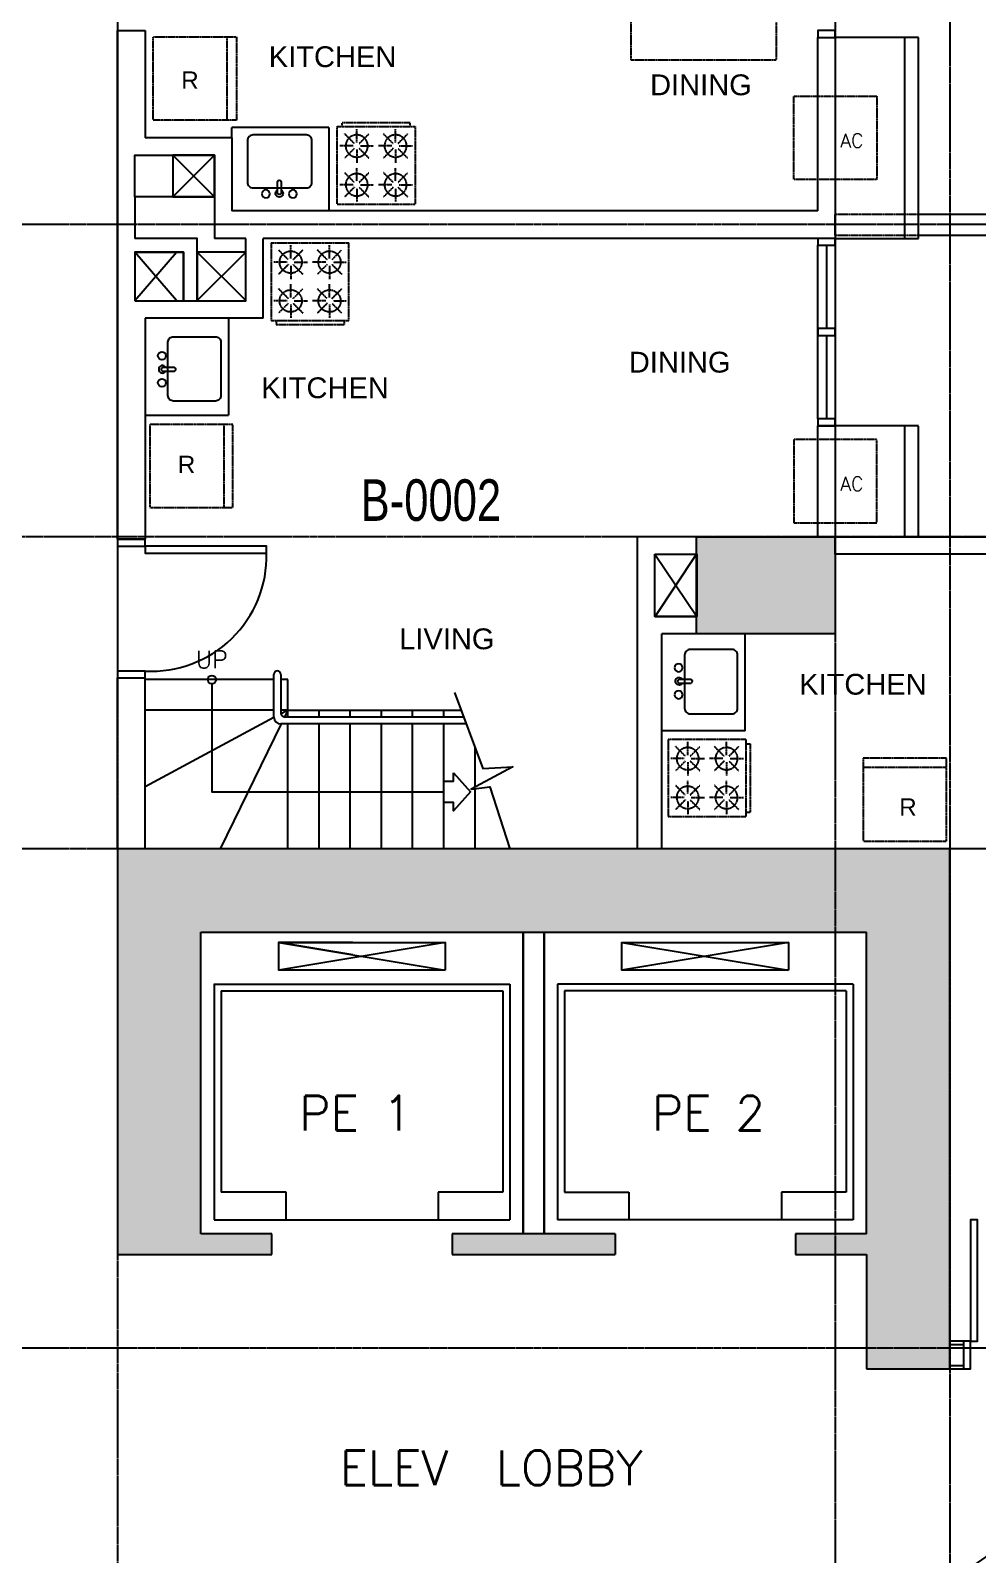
# Model space of a CAD drawing. Header units: inches. Extents: x -189245 to 740841, y -215444 to 469401.
# Drawn here: x -152777 to -145950, y -115892 to -104905 of the extents above; entities that cross this region are included whole.
import ezdxf
from ezdxf.enums import TextEntityAlignment as Align

# ---------------------------------------------------------------- set-up
doc = ezdxf.new("R2010")
doc.units = ezdxf.units.IN
doc.header["$LTSCALE"] = 10
doc.header["$MEASUREMENT"] = 0
for name, pattern in [('GRID NORMAL$0$GRID BASEMENT$0$GRID GROUND$0$GRID$0$$0$PHANTOM', [2.5, 1.25, -0.25, 0.25, -0.25, 0.25, -0.25]), ('HIDDEN', [0.375, 0.25, -0.125]), ('HIDDEN2', [0.1875, 0.125, -0.0625])]:
    doc.linetypes.add(name, pattern=pattern)
for name, color, linetype in [('2', 2, 'Continuous'), ('A-CMU WALL', 4, 'Continuous'), ('A-DOOR', 1, 'Continuous'), ('A-EQUIPMENT', 2, 'Continuous'), ('A-EQUIPTMENT', 1, 'Continuous'), ('A-FIXTURE', 2, 'Continuous'), ('A-GRID', 8, 'Continuous'), ('A-HATCH COLUMN', 252, 'Continuous'), ('A-RAILING', 2, 'Continuous'), ('A-SHEARWALL', 6, 'Continuous'), ('A-STAIR', 1, 'Continuous'), ('A-TEXT', 3, 'Continuous'), ('A-UNIT NUMBER', 2, 'Continuous'), ('A-WINDOW', 2, 'Continuous'), ('COLUMN', 6, 'Continuous'), ('HATCH TSG', 9, 'Continuous'), ('TEXT', 3, 'Continuous'), ('TSG- OPENNING', 1, 'Continuous'), ('TSG- plaster', 4, 'Continuous'), ('TSG- PRE CAST', 4, 'Continuous'), ('TSG-DIM_WINDWS', 1, 'Continuous')]:
    doc.layers.add(name, color=color, linetype=linetype)
doc.styles.add('ARIAL', font='ARIAL.TTF', dxfattribs={"width": 0.75})
doc.styles.add('PRSP_Simplex', font='simplex.shx')

# ---------------------------------------------------------------- blocks, each defined once
blk = doc.blocks.new('telephone door')
at = {"layer": 'A-DOOR', "color": 2}
for p, q in [((50, -15), (0, -15)), ((50, -15), (0, -15)), ((50, -165), (50, -15)), ((50, -165), (50, -15)), ((1425, -15), (1475, -15)), ((1425, -165), (1425, -15)), ((1425, -15), (1475, -15)), ((1475, -15), (1475, -165)), ((0, -165), (50, -165)), ((0, -165), (50, -165)), ((1475, -165), (1425, -165)), ((1475, -165), (1425, -165))]:
    blk.add_line(p, q, dxfattribs=at)
at = {"layer": 'A-DOOR'}
for p, q in [((1425, -165), (1425, -15)), ((1475, -15), (1475, -165))]:
    blk.add_line(p, q, dxfattribs=at)
at = {"layer": 'A-DOOR', "color": 2}
for points in [[(615, 377), (643, 336), (79, -56), (50, -15)], [(860, 377), (832, 336), (1396, -56), (1425, -15)]]:
    blk.add_lwpolyline(points, close=True, dxfattribs=at)
at = {"layer": 'A-DOOR'}
for centre, start, end in [((50, -15), 0, 34.8007), ((1425, -15), 145.1993, 180)]:
    blk.add_arc(centre, 688, start, end, dxfattribs=at)
blk = doc.blocks.new('A$C1A022A18')
at = {"layer": 'A-HATCH COLUMN'}
for color, points in [(254, [(-1113, -2775), (-1113, -2925), (-600, -2925), (-600, -3750), (0, -3750), (0, 0), (-6000, 0), (-6000, -2925), (-4888, -2925), (-4888, -2775), (-5400, -2775), (-5400, -600), (-600, -600), (-600, -2775)]), (256, [(-2413, -2925), (-2413, -2775), (-3587, -2775), (-3587, -2925)]), (254, [(-2413, -2925), (-2413, -2775), (-3587, -2775), (-3587, -2925)]), (254, [(-1113, -6075), (-1113, -6225), (-600, -6225), (-600, -8400), (-5400, -8400), (-5400, -6225), (-4888, -6225), (-4888, -6075), (-6000, -6075), (-6000, -9000), (0, -9000), (0, -5250), (-600, -5250), (-600, -6075)]), (256, [(-3587, -6075), (-3587, -6225), (-2413, -6225), (-2413, -6075)]), (254, [(-3587, -6075), (-3587, -6225), (-2413, -6225), (-2413, -6075)])]:
    blk.add_hatch(color=color, dxfattribs=at).paths.add_polyline_path(points)
at = {"color": 8}
for p, q in [((-4837, -674), (-4303, -763)), ((-4837, -674), (-4303, -763)), ((-3637, -675), (-4837, -875)), ((-4837, -675), (-3637, -875)), ((-1163, -675), (-2363, -875)), ((-2363, -675), (-1163, -875)), ((-4303, -785), (-4837, -874)), ((-4303, -785), (-4837, -874)), ((-4303, -8213), (-4837, -8124)), ((-4303, -8213), (-4837, -8124)), ((-3637, -8325), (-4837, -8125)), ((-4837, -8325), (-3637, -8125)), ((-1163, -8325), (-2363, -8125)), ((-2363, -8325), (-1163, -8125)), ((-4837, -8324), (-4303, -8235)), ((-4837, -8324), (-4303, -8235))]:
    blk.add_line(p, q, dxfattribs=at)
for p, q in [((-5303, -974), (-5303, -2674)), ((-5253, -1024), (-5253, -2474)), ((-5253, -2474), (-4787, -2474)), ((-4787, -2474), (-4787, -2674)), ((-5303, -8026), (-5303, -6326)), ((-4787, -6526), (-4787, -6326)), ((-5253, -7976), (-5253, -6526)), ((-5253, -6526), (-4787, -6526))]:
    blk.add_line(p, q)
at = {"color": 1}
for p, q in [((-5303, -974), (-5303, -2674)), ((-5303, -975), (-3172, -975)), ((-5303, -975), (-5303, -2675)), ((-3172, -975), (-3172, -2675)), ((-2828, -975), (-2828, -2675)), ((-697, -975), (-2828, -975)), ((-697, -975), (-697, -2675)), ((-5253, -1024), (-5253, -2474)), ((-5253, -1025), (-3222, -1025)), ((-5253, -1025), (-5253, -2475)), ((-3222, -1025), (-3222, -2475)), ((-2778, -1025), (-2778, -2475)), ((-747, -1025), (-2778, -1025)), ((-747, -1025), (-747, -2475)), ((-5253, -2474), (-4787, -2474)), ((-4787, -2474), (-4787, -2674)), ((-4787, -2475), (-4787, -2675)), ((-3222, -2475), (-3687, -2475)), ((-3687, -2475), (-3687, -2675)), ((-2778, -2475), (-2313, -2475)), ((-2313, -2475), (-2313, -2675)), ((-747, -2475), (-1213, -2475)), ((-1213, -2475), (-1213, -2675)), ((-5303, -2675), (-3172, -2675)), ((-697, -2675), (-2828, -2675)), ((-5303, -6325), (-3172, -6325)), ((-5303, -8025), (-5303, -6325)), ((-5303, -8026), (-5303, -6326)), ((-4787, -6525), (-4787, -6325)), ((-4787, -6526), (-4787, -6326)), ((-3687, -6525), (-3687, -6325)), ((-3172, -8025), (-3172, -6325)), ((-697, -6325), (-2828, -6325)), ((-2828, -8025), (-2828, -6325)), ((-2313, -6525), (-2313, -6325)), ((-1213, -6525), (-1213, -6325)), ((-697, -8025), (-697, -6325)), ((-5253, -7975), (-5253, -6525)), ((-5253, -7976), (-5253, -6526)), ((-5253, -6526), (-4787, -6526)), ((-3222, -6525), (-3687, -6525)), ((-3222, -7975), (-3222, -6525)), ((-2778, -7975), (-2778, -6525)), ((-2778, -6525), (-2313, -6525)), ((-747, -6525), (-1213, -6525)), ((-747, -7975), (-747, -6525)), ((-5253, -7975), (-3222, -7975)), ((-2778, -7975), (-747, -7975)), ((-5303, -8025), (-3172, -8025)), ((-2828, -8025), (-697, -8025))]:
    blk.add_line(p, q, dxfattribs=at)
at = {"color": 8}
for points in [[(-4303, -874), (-4837, -874), (-4837, -674), (-4303, -674)], [(-4303, -874), (-4837, -874), (-4837, -674), (-4303, -674)], [(-4303, -8124), (-4837, -8124), (-4837, -8324), (-4303, -8324)], [(-4303, -8124), (-4837, -8124), (-4837, -8324), (-4303, -8324)]]:
    blk.add_lwpolyline(points, dxfattribs=at)
for points in [[(-3637, -875), (-4837, -875), (-4837, -675), (-3637, -675)], [(-1163, -875), (-2363, -875), (-2363, -675), (-1163, -675)], [(-3637, -8125), (-4837, -8125), (-4837, -8325), (-3637, -8325)], [(-1163, -8125), (-2363, -8125), (-2363, -8325), (-1163, -8325)]]:
    blk.add_lwpolyline(points, close=True, dxfattribs=at)
at = {"layer": 'A-SHEARWALL', "color": 4}
for p, q in [((0, 0), (-6000, 0)), ((-6000, 0), (-6000, -2925)), ((0, -3750), (0, 0)), ((-5400, -2775), (-5400, -600)), ((-5400, -600), (-600, -600)), ((-600, -2775), (-600, -600)), ((-4888, -2775), (-5400, -2775)), ((-4888, -2925), (-4888, -2775)), ((-3051, -2775), (-3587, -2775)), ((-2413, -2775), (-3051, -2775)), ((-600, -2775), (-1113, -2775)), ((-6000, -2925), (-4888, -2925)), ((-3587, -2925), (-2413, -2925)), ((-1113, -2925), (-600, -2925)), ((-600, -2925), (-600, -3750)), ((-600, -3750), (0, -3750)), ((-600, -6075), (-600, -5250)), ((-600, -5250), (0, -5250)), ((0, -5250), (0, -9000)), ((-6000, -6075), (-4888, -6075)), ((-6000, -9000), (-6000, -6075)), ((-4888, -6075), (-4888, -6225)), ((-3587, -6075), (-2413, -6075)), ((-3587, -6075), (-2413, -6075)), ((-1113, -6075), (-600, -6075)), ((-4888, -6225), (-5400, -6225)), ((-5400, -6225), (-5400, -8400)), ((-2413, -6225), (-3587, -6225)), ((-2413, -6225), (-3587, -6225)), ((-600, -6225), (-1113, -6225)), ((-600, -8400), (-600, -6225)), ((-5400, -8400), (-600, -8400)), ((0, -9000), (-6000, -9000))]:
    blk.add_line(p, q, dxfattribs=at)
at = {"layer": 'A-SHEARWALL', "color": 2}
for p, q in [((-3075, -600), (-3075, -2775)), ((-3075, -600), (-3075, -2775)), ((-3075, -2775), (-3075, -600)), ((-2925, -600), (-2925, -2775)), ((-2925, -600), (-2925, -2775)), ((-2925, -2775), (-2925, -600)), ((-3075, -8400), (-3075, -6225)), ((-3075, -8400), (-3075, -6225)), ((-2925, -8400), (-2925, -6225)), ((-2925, -8400), (-2925, -6225))]:
    blk.add_line(p, q, dxfattribs=at)
at = {"layer": 'A-SHEARWALL'}
for p, q in [((-3051, -2775), (-3587, -2775)), ((-2413, -2775), (-2925, -2775))]:
    blk.add_line(p, q, dxfattribs=at)
at = {"layer": 'A-SHEARWALL', "color": 4}
for points in [[(-3587, -2775), (-3587, -2925)], [(-2413, -2775), (-2413, -2925)], [(-1113, -2775), (-1113, -2925)], [(-4888, -6075), (-4888, -6225)], [(-3587, -6075), (-3587, -6225)], [(-2413, -6075), (-2413, -6225)], [(-1113, -6075), (-1113, -6225)]]:
    blk.add_lwpolyline(points, dxfattribs=at)
at = {"layer": 'A-SHEARWALL'}
for points in [[(-2413, -2775), (-2413, -2925)], [(-2413, -2775), (-2413, -2925)], [(-1113, -2775), (-1113, -2925)]]:
    blk.add_lwpolyline(points, dxfattribs=at)
at = {"layer": 'A-TEXT', "linetype": 'Continuous', "style": 'PRSP_Simplex'}
for s, p in [('PE 1', (-4282, -1905)), ('PE 2', (-1739, -1905)), ('PE 3', (-4272, -7240)), ('PE 4', (-1729, -7240))]:
    blk.add_text(s, height=250, dxfattribs=at).set_placement(p, align=Align.MIDDLE)
blk = doc.blocks.new('SINK3')
at = {"layer": 'A-FIXTURE', "color": 2, "linetype": 'Continuous'}
for p, q in [((421, 17), (335, 17)), ((421, -12), (335, -12))]:
    blk.add_line(p, q, dxfattribs=at)
blk.add_lwpolyline([(40, 232), (342, 232, -0.414214), (382, 192), (382, -192, -0.414214), (342, -232), (40, -232, -0.414214), (0, -192), (0, 192, -0.414214)], format="xyb", close=True, dxfattribs=at)
at = {"layer": 'A-FIXTURE', "color": 2, "linetype": 'ByBlock'}
for centre in [(425, 100), (425, -95)]:
    blk.add_circle(centre, 28.8, dxfattribs=at)
at = {"layer": 'A-FIXTURE', "color": 2, "linetype": 'Continuous'}
for centre, radius, start, end in [((342, 3), 15.7, 115.7914, 244.2086), ((421, 3), 27.3, 211.2757, 148.7243), ((414, 3), 15.7, 295.7914, 64.2086)]:
    blk.add_arc(centre, radius, start, end, dxfattribs=at)
blk = doc.blocks.new('REF')
at = {"color": 1, "linetype": 'HIDDEN2'}
blk.add_line((-300, 535), (300, 535), dxfattribs=at)
blk.add_lwpolyline([(-300, 0), (300, 0), (300, 600), (-300, 600)], close=True, dxfattribs=at)
blk = doc.blocks.new('RANGE2')
at = {"layer": 'A-FIXTURE', "color": 1, "linetype": 'HIDDEN2'}
for p, q in [((-280, 0), (280, 0)), ((-280, 0), (-280, -560)), ((280, -560), (280, 0)), ((-158, -122), (-227, -53)), ((-140, -114), (-140, -18)), ((-122, -122), (-53, -53)), ((122, -122), (53, -53)), ((140, -114), (140, -18)), ((158, -122), (227, -53)), ((-166, -140), (-262, -140)), ((-158, -158), (-227, -227)), ((-140, -166), (-140, -262)), ((-122, -158), (-53, -227)), ((-114, -140), (-18, -140)), ((114, -140), (18, -140)), ((122, -158), (53, -227)), ((140, -166), (140, -262)), ((158, -158), (227, -227)), ((166, -140), (262, -140)), ((-140, -394), (-140, -298)), ((140, -394), (140, -298)), ((-166, -420), (-262, -420)), ((-158, -402), (-227, -333)), ((-158, -438), (-227, -507)), ((-122, -402), (-53, -333)), ((-122, -438), (-53, -507)), ((-114, -420), (-18, -420)), ((114, -420), (18, -420)), ((122, -402), (53, -333)), ((122, -438), (53, -507)), ((158, -402), (227, -333)), ((158, -438), (227, -507)), ((166, -420), (262, -420)), ((-140, -446), (-140, -542)), ((140, -446), (140, -542)), ((-280, -560), (280, -560)), ((-246, -560), (-246, -590)), ((-246, -590), (246, -590)), ((246, -560), (246, -590))]:
    blk.add_line(p, q, dxfattribs=at)
for centre in [(-140, -140), (140, -140), (-140, -420), (140, -420)]:
    blk.add_circle(centre, 80, dxfattribs=at)
blk = doc.blocks.new('A$C2BCE2093')
at = {"layer": 'TSG- OPENNING', "linetype": 'HIDDEN2'}
for points in [[(1000, 100), (1475, 100), (1475, 2809), (425, 2809), (425, 350), (1000, 350), (1000, 100)], [(1000, -100), (1475, -100), (1475, -2809), (425, -2809), (425, -350), (1000, -350), (1000, -100)]]:
    blk.add_lwpolyline(points, dxfattribs=at)

msp = doc.modelspace()

# ---------------------------------------------------------------- hatches: boundary and pattern name
at = {"layer": 'HATCH TSG'}
h = msp.add_hatch(color=254, dxfattribs=at)
h.paths.add_polyline_path([(-158824.71608, -94554.32588), (-158824.71608, -93854.32588), (-157824.71608, -93854.32588), (-157824.71608, -94554.32588)])
h.paths.add_polyline_path([(-158824.71608, -98654.32588), (-158824.71608, -97954.32588), (-157824.71608, -97954.32588), (-157824.71608, -98654.32588)])
h.paths.add_polyline_path([(-158824.71608, -106654.32588), (-158824.71608, -105954.32588), (-157724.71608, -105954.32588), (-157724.71608, -106654.32588)])
h.paths.add_polyline_path([(-152149.71608, -102704.32588), (-152149.71608, -101904.32588), (-150949.71608, -101904.32588), (-150949.71608, -102704.32588)])
h.paths.add_polyline_path([(-147974.76923, -102654.32588), (-147974.76923, -101954.32588), (-146974.76923, -101954.32588), (-146974.76923, -102654.32588)])
h.paths.add_polyline_path([(-140399.71608, -109654.32588), (-139699.71608, -109654.32588), (-139699.71608, -108554.32588), (-140399.71608, -108554.32588)])
h.paths.add_polyline_path([(-125399.71608, -117254.32588), (-124699.71608, -117254.32588), (-124699.71608, -116054.32588), (-125399.71608, -116054.32588)])
h.paths.add_polyline_path([(-131399.71608, -117254.32588), (-130699.71608, -117254.32588), (-130699.71608, -116054.32588), (-131399.71608, -116054.32588)])
h.paths.add_polyline_path([(-137399.71608, -117254.32588), (-136699.71608, -117254.32588), (-136699.71608, -116054.32588), (-137399.71608, -116054.32588)])
h.paths.add_polyline_path([(-143398.12939, -117054.32588), (-142698.12939, -117054.32588), (-142698.12939, -116054.32588), (-143398.12939, -116054.32588)])
h.paths.add_polyline_path([(-143398.12939, -120954.32588), (-142698.12939, -120954.32588), (-142698.12939, -122054.32588), (-143398.12939, -122054.32588)])
h.paths.add_polyline_path([(-137399.71608, -120954.32588), (-136699.71608, -120954.32588), (-136699.71608, -122054.32588), (-137399.71608, -122054.32588)])
h.paths.add_polyline_path([(-131399.71608, -120954.32588), (-130699.71608, -120954.32588), (-130699.71608, -122054.32588), (-131399.71608, -122054.32588)])
h.paths.add_polyline_path([(-125399.71608, -120954.32588), (-124699.71608, -120954.32588), (-124699.71608, -122054.32588), (-125399.71608, -122054.32588)])
h.paths.add_polyline_path([(-147974.76923, -128651.52747), (-147974.76923, -127951.52747), (-146974.76923, -127951.52747), (-146974.76923, -128651.52747)])
h.paths.add_polyline_path([(-152149.71672, -127901.52747), (-152149.71672, -128701.52747), (-150949.71672, -128701.52747), (-150949.71672, -127901.52747)])
h.paths.add_polyline_path([(-158824.71608, -136754.32588), (-158824.71608, -136054.32588), (-157824.71608, -136054.32588), (-157824.71608, -136754.32588)])
h.paths.add_polyline_path([(-158824.7154, -124654.32588), (-158824.7154, -123954.32588), (-157724.7154, -123954.32588), (-157724.7154, -124654.32588)])
h.paths.add_polyline_path([(-111949.71608, -110054.32588), (-111349.71608, -110054.32588), (-111349.71608, -108554.32588), (-111949.71608, -108554.32588)])
h.paths.add_polyline_path([(-111949.71608, -113054.32588), (-111349.71608, -113054.32588), (-111349.71608, -114554.32588), (-111949.71608, -114554.32588)])
h.paths.add_polyline_path([(-111949.71608, -117554.32588), (-111349.71608, -117554.32588), (-111349.71608, -116054.32588), (-111949.71608, -116054.32588)])
h.paths.add_polyline_path([(-111949.71608, -120554.32588), (-111349.71608, -120554.32588), (-111349.71608, -122054.32588), (-111949.71608, -122054.32588)])
h.paths.add_polyline_path([(-147974.76923, -109254.32588), (-147974.76923, -108554.32588), (-146974.76923, -108554.32588), (-146974.76923, -109254.32588)])
h.paths.add_polyline_path([(-147974.76923, -122054.32588), (-147974.76923, -121354.32588), (-146974.76923, -121354.32588), (-146974.76923, -122054.32588)])

# ---------------------------------------------------------------- linework, layer by layer
at = {"layer": '2', "color": 2}
for p, q in [((-145949.57151, -113479.32588), (-145999.57151, -113479.32588)), ((-145999.57151, -113479.32588), (-145999.57151, -114354.32588)), ((-145949.57151, -114354.32588), (-145949.57151, -113479.32588)), ((-145999.57151, -114354.32588), (-145949.57151, -114354.32588))]:
    msp.add_line(p, q, dxfattribs=at)
for points in [[(-151949.55444, -108622.41931), (-151949.55444, -108572.41931), (-152149.71609, -108572.41931), (-152149.71609, -108622.41931)], [(-151949.55444, -108622.41931), (-151949.55444, -108672.41931), (-151074.55444, -108672.41931), (-151074.55444, -108622.41931)], [(-151949.55444, -109572.41931), (-151949.55444, -109522.41931), (-152149.55444, -109522.41931), (-152149.55444, -109572.41931)], [(-145999.57151, -114354.32588), (-145949.57151, -114354.32588), (-145949.57151, -113479.32588), (-145999.57151, -113479.32588)], [(-145999.57151, -114354.32588), (-146049.57151, -114354.32588), (-146049.57151, -114554.32588), (-145999.57151, -114554.32588)]]:
    msp.add_lwpolyline(points, close=True, dxfattribs=at)
at = {"layer": 'A-CMU WALL', "color": 1}
for p, q in [((-151749.68237, -105803.86164), (-151449.68237, -106103.86164)), ((-151749.68237, -106103.86164), (-151449.68237, -105803.86164)), ((-152024.44562, -106852.20697), (-151724.55403, -106503.86164)), ((-151724.55403, -106852.20697), (-152024.44562, -106503.86164)), ((-151574.4631, -106852.20697), (-151224.46555, -106503.86164)), ((-151224.46555, -106852.20697), (-151574.4631, -106503.86164))]:
    msp.add_line(p, q, dxfattribs=at)
at = {"layer": 'A-CMU WALL'}
for p, q in [((-152024.49855, -106103.85695), (-152024.45885, -106403.86164)), ((-152149.57151, -106404.32588), (-152149.57151, -106404.32588)), ((-151674.44604, -106854.32833), (-151674.4631, -106503.86164)), ((-151674.4631, -106503.86164), (-151674.4631, -106853.86164)), ((-151574.4631, -106852.20697), (-151574.4631, -106503.86164)), ((-151574.4631, -106853.86164), (-151574.4631, -106503.86164)), ((-151674.4631, -106853.86164), (-151224.46555, -106853.86164)), ((-146049.57151, -114379.32588), (-146149.752, -114379.32588)), ((-146149.75225, -114529.32588), (-146049.57151, -114529.32588))]:
    msp.add_line(p, q, dxfattribs=at)
at = {"layer": 'A-CMU WALL', "color": 1, "ltscale": 500}
for p, q in [((-148274.76923, -108679.32589), (-147972.7671, -109129.32036)), ((-148274.3538, -109129.32036), (-147974.62321, -108679.32589))]:
    msp.add_line(p, q, dxfattribs=at)
at = {"layer": 'A-CMU WALL'}
for points in [[(-152024.49855, -106103.85695), (-152024.47027, -105803.85695), (-151449.68237, -105803.86164), (-151449.68237, -106103.86164)], [(-152024.47027, -105803.90424), (-151449.73201, -105803.91129), (-151449.73201, -106103.91129), (-152024.49855, -106103.85695)], [(-152024.44562, -106852.99756), (-151674.55403, -106852.99756), (-151674.4631, -106503.86164), (-152024.44562, -106503.86164)], [(-148276.23069, -108679.36184), (-147972.7671, -108679.36184), (-147972.7671, -109129.32036), (-148276.23069, -109129.32036)]]:
    msp.add_lwpolyline(points, close=True, dxfattribs=at)
at = {"layer": 'A-CMU WALL', "color": 1}
for points in [[(-151749.68237, -106103.86164), (-151449.79077, -106103.86164), (-151449.732, -105803.86164), (-151749.68237, -105803.85919)], [(-151574.4631, -106853.86164), (-151224.46346, -106853.86164), (-151224.4631, -106503.86164), (-151574.4631, -106503.86164)]]:
    msp.add_lwpolyline(points, close=True, dxfattribs=at)
at = {"layer": 'A-CMU WALL'}
for points in [[(-151574.4631, -106503.86164), (-151574.4631, -106403.86164), (-152024.46555, -106403.86164)], [(-152024.46555, -106503.86164), (-151674.4631, -106503.86164)]]:
    msp.add_lwpolyline(points, dxfattribs=at)
at = {"layer": 'A-CMU WALL', "linetype": 'Continuous'}
msp.add_lwpolyline([(-148274.3538, -109129.32036), (-147972.7671, -109129.32036)], dxfattribs=at)
msp.add_lwpolyline([(-148274.3538, -109129.32036), (-147972.7671, -109129.32036)], dxfattribs=at)
at = {"layer": 'A-DOOR'}
msp.add_line((-152149.55444, -95954.79257), (-152149.55444, -109522.41931), dxfattribs=at)
msp.add_arc((-151904.8978, -108693.02174), 830.59891, 266.918041454, 1.421327571, dxfattribs=at)
at = {"layer": 'A-EQUIPMENT', "ltscale": 100}
for points in [[(-146974.75225, -106404.32586), (-146474.75225, -106404.32586), (-146474.75225, -104954.32878), (-146974.75225, -104954.32878)], [(-146974.75225, -108554.32586), (-146474.75225, -108554.32586), (-146474.75225, -107754.32586), (-146974.75225, -107754.32586)]]:
    msp.add_lwpolyline(points, dxfattribs=at)
at = {"layer": 'A-EQUIPTMENT', "linetype": 'HIDDEN'}
for points in [[(-146474.75225, -106404.32586), (-146374.75225, -106404.32586), (-146374.75225, -104954.32878), (-146474.75225, -104954.32878)], [(-146474.75225, -108554.32586), (-146374.75225, -108554.32586), (-146374.75225, -107754.32586), (-146474.75225, -107754.32586)]]:
    msp.add_lwpolyline(points, dxfattribs=at)
at = {"layer": 'A-EQUIPTMENT', "color": 1, "linetype": 'HIDDEN2'}
for points in [[(-146674.75225, -105979.32586), (-147274.75225, -105979.32586), (-147274.75225, -105379.32586), (-146674.75225, -105379.32586)], [(-146674.75225, -107854.32586), (-147274.75225, -107854.32586), (-147274.75225, -108454.32586), (-146674.75225, -108454.32586)]]:
    msp.add_lwpolyline(points, close=True, dxfattribs=at)
at = {"layer": 'A-FIXTURE', "color": 2}
for p, q in [((-150625.04252, -105603.85919), (-151324.6653, -105603.85919)), ((-151324.6653, -105679.32833), (-151324.6653, -105603.85919)), ((-150625.04252, -105603.85919), (-150625.04252, -106203.85919)), ((-151349.55444, -106979.32833), (-151349.55444, -107678.95111)), ((-151949.55444, -107678.95111), (-151349.55444, -107678.95111)), ((-147625.18295, -109953.94866), (-147625.18295, -109254.32588)), ((-147625.18295, -109953.94866), (-148225.18295, -109953.94866))]:
    msp.add_line(p, q, dxfattribs=at)
at = {"layer": 'A-GRID', "linetype": 'GRID NORMAL$0$GRID BASEMENT$0$GRID GROUND$0$GRID$0$$0$PHANTOM'}
for p, q in [((-146149.75225, -84045.69046), (-146149.75225, -142774.05561)), ((-146974.75225, -85545.62796), (-146974.75226, -142849.05561)), ((-152149.75225, -98698.43838), (-152149.75225, -105930.21338)), ((-152149.75225, -106148.2133), (-152149.75225, -106460.43847)), ((-106879.08048, -106304.32588), (-168894.48879, -106304.32588)), ((-152149.75225, -106678.43838), (-152149.75225, -142774.05561)), ((-106466.4728, -108554.32588), (-168894.48879, -108554.32588)), ((-106879.08048, -110804.32588), (-168894.48879, -110804.32588)), ((-106879.08048, -114404.32588), (-168894.52032, -114404.32588))]:
    msp.add_line(p, q, dxfattribs=at)
at = {"layer": 'A-RAILING'}
for p, q in [((-151021.55446, -109853.85918), (-151021.55446, -109546.66709)), ((-150971.55446, -109546.66709), (-150971.55446, -109823.85918)), ((-150941.55446, -109853.85918), (-149654.80643, -109853.85918)), ((-149635.99513, -109903.85918), (-150971.55446, -109903.85918))]:
    msp.add_line(p, q, dxfattribs=at)
for centre, radius, start, end in [((-150996.55446, -109546.66709), 25, 0, 180), ((-150971.55446, -109853.85918), 50, 180, 270), ((-150941.55446, -109823.85918, 0), 30, 179.999999945, 270)]:
    msp.add_arc(centre, radius, start, end, dxfattribs=at)
at = {"layer": 'A-STAIR'}
for p, q in [((-151021.55446, -109583.85922), (-151949.55444, -109583.85922)), ((-150921.55443, -109583.85922), (-150971.55446, -109583.85922))]:
    msp.add_line(p, q, dxfattribs=at)
at = {"layer": 'A-STAIR', "linetype": 'Continuous'}
for p, q in [((-150921.55443, -109803.8592), (-150921.55443, -109583.85922)), ((-150921.55446, -109803.85925), (-149673.61772, -109803.85918)), ((-150921.55443, -109853.85918), (-150921.55443, -109803.85927)), ((-150696.55443, -109853.85918), (-150696.55443, -109803.85926)), ((-150471.55443, -109853.85918), (-150471.55443, -109803.85923)), ((-150246.55443, -109853.85918), (-150246.55443, -109803.85921)), ((-150021.55443, -109853.85918), (-150021.55443, -109803.8592)), ((-149796.55443, -109853.85918), (-149796.55443, -109803.85919)), ((-150921.55443, -110804.32588), (-150921.55443, -109903.85918)), ((-150696.55443, -110804.32588), (-150696.55443, -109903.85918)), ((-150471.55443, -110804.32588), (-150471.55443, -109903.85918)), ((-150246.55443, -110804.32588), (-150246.55443, -109903.85918)), ((-150021.55443, -110804.32588), (-150021.55443, -109903.85918)), ((-149796.55443, -110804.32588), (-149796.55443, -109903.85918)), ((-149571.55443, -110359.77392), (-149571.55443, -110075.14106)), ((-149571.55443, -110804.32588), (-149571.55443, -110371.21061))]:
    msp.add_line(p, q, dxfattribs=at)
at = {"layer": 'A-STAIR'}
msp.add_lwpolyline([(-151468.54827, -109613.79289), (-151468.54827, -110393.57859), (-149796.55443, -110393.57859)], dxfattribs=at)
at = {"layer": 'A-STAIR', "linetype": 'Continuous'}
for points in [[(-149720.89341, -109678.20151), (-149515.51432, -110224.09437), (-149300.01066, -110212.73204), (-149599.39561, -110374.85001), (-149465.85152, -110357.3931), (-149322.2528, -110804.32588)], [(-151021.40472, -109857.72585), (-151949.55444, -110358.43824)], [(-150921.55446, -109803.85925), (-150965.55937, -109827.59875)], [(-150921.55443, -109803.8592), (-150943.4529, -109848.80869)], [(-150970.27236, -109903.85918), (-151408.96125, -110804.32588)]]:
    msp.add_lwpolyline(points, dxfattribs=at)
at = {"layer": 'A-STAIR', "color": 2}
msp.add_lwpolyline([(-149727.7343, -110257.07859), (-149603.42957, -110393.57859), (-149727.7343, -110530.07859), (-149727.7343, -110471.57859), (-149796.55443, -110471.57859), (-149796.55443, -110315.57859), (-149727.7343, -110315.57859)], close=True, dxfattribs=at)
msp.add_circle((-151468.54827, -109583.79289), 30, dxfattribs=at)
at = {"layer": 'A-WINDOW', "color": 3, "linetype": 'HIDDEN2'}
msp.add_line((-146974.57151, -106229.32588), (-146374.75225, -106229.32588), dxfattribs=at)
at = {"layer": 'A-WINDOW', "color": 1}
msp.add_line((-147099.61029, -107703.60239), (-147099.61029, -106453.60239), dxfattribs=at)
at = {"layer": 'A-WINDOW', "color": 2}
for p, q in [((-147037.18258, -106453.60239), (-147037.18258, -107053.60239)), ((-147037.18258, -107103.60239), (-147037.18258, -107703.60239))]:
    msp.add_line(p, q, dxfattribs=at)
at = {"layer": 'A-WINDOW', "color": 1, "ltscale": 100}
for p, q in [((-146975.11374, -106453.60239), (-146975.11374, -107053.60239)), ((-146974.75487, -107103.60239), (-146975.11374, -107728.60239))]:
    msp.add_line(p, q, dxfattribs=at)
at = {"layer": 'A-WINDOW', "color": 2}
for points in [[(-146974.75225, -104954.32588), (-146974.75225, -104904.32588), (-147099.60768, -104904.32588), (-147099.60768, -104954.32588)], [(-146975.11374, -106453.60239), (-146975.11374, -106403.60239), (-147099.96917, -106403.60239), (-147099.96917, -106453.60239)], [(-146974.75487, -107103.60239), (-146974.75487, -107053.60239), (-147099.61029, -107053.60239), (-147099.61029, -107103.60239)], [(-146975.11374, -107753.60239), (-146975.11374, -107703.60239), (-147099.96917, -107703.60239), (-147099.96917, -107753.60239)]]:
    msp.add_lwpolyline(points, close=True, dxfattribs=at)
at = {"layer": 'A-WINDOW', "color": 3, "linetype": 'HIDDEN2'}
msp.add_lwpolyline([(-146974.57151, -106379.32588), (-146374.75225, -106379.32588)], dxfattribs=at)
at = {"layer": 'COLUMN'}
msp.add_lwpolyline([(-147974.76923, -109254.32588), (-147974.76923, -108554.32588), (-146974.76923, -108554.32588), (-146974.76923, -109254.32588)], close=True, dxfattribs=at)
at = {"layer": 'TSG- plaster', "color": 4, "linetype": 'Continuous'}
for p, q in [((-152149.55444, -104904.79257), (-151949.55444, -104904.79257)), ((-152149.55444, -105930.21338), (-152149.55444, -104904.79257)), ((-151949.55444, -104904.79257), (-151949.55444, -105679.32833)), ((-152149.71609, -108572.41931), (-152149.55444, -105626.72741)), ((-151324.6653, -105679.32833), (-151949.55444, -105679.32833)), ((-151324.6653, -105679.32833), (-151324.6653, -106204.79257)), ((-151449.68237, -106104.68666), (-151449.68237, -106404.79257)), ((-147099.78842, -106204.79257), (-151324.6653, -106204.79257)), ((-152149.55444, -106460.43838), (-152149.55444, -106379.79257)), ((-151224.46555, -106404.79257), (-151449.68237, -106404.79257)), ((-151224.46555, -106853.86164), (-151224.46555, -106404.79257)), ((-146974.73519, -106404.79257), (-151099.44639, -106404.79257)), ((-151099.44639, -106979.32833), (-151099.44639, -106404.79257)), ((-151949.55444, -106979.32833), (-151949.55444, -108572.41931)), ((-151099.44639, -106979.32833), (-151949.55444, -106979.32833)), ((-152149.71609, -108572.41931), (-151949.55444, -108572.41931)), ((-147975.18295, -108555.25962), (-148400.18295, -108555.25962)), ((-148399.75216, -110804.79257), (-148400.18295, -108555.25962)), ((-148400.18295, -108680.25962), (-148400.18295, -108555.25962)), ((-147975.18295, -108555.25962), (-148400.18295, -108555.25962)), ((-148225.18295, -110804.32588), (-148225.18295, -109254.32036)), ((-147950.13142, -109254.32036), (-148225.18295, -109254.32036)), ((-152149.55444, -110804.79257), (-152149.55444, -109572.41931)), ((-152149.55444, -109572.41931), (-151949.55444, -109572.41931)), ((-151949.55444, -110804.79257), (-151949.55444, -109572.41931)), ((-146049.57151, -114354.32588), (-146149.752, -114354.32588)), ((-146049.57151, -114354.32588), (-146049.57151, -114554.32588)), ((-146149.57151, -114554.32588), (-146049.57151, -114554.32588))]:
    msp.add_line(p, q, dxfattribs=at)
at = {"layer": 'TSG- plaster', "ltscale": 500}
msp.add_line((-146974.73519, -106204.79257), (-146974.75225, -106204.79257), dxfattribs=at)
at = {"layer": 'TSG- plaster', "color": 2, "linetype": 'HIDDEN2', "ltscale": 2}
msp.add_line((-146974.57151, -106379.32588), (-146974.57151, -106229.32588), dxfattribs=at)
at = {"layer": 'TSG- plaster', "color": 3, "ltscale": 2}
msp.add_line((-146374.75225, -106229.32588), (-144124.57151, -106229.32588), dxfattribs=at)
msp.add_lwpolyline([(-146374.75225, -106379.32588), (-143974.71832, -106379.32588), (-143974.59772, -98304.32588)], dxfattribs=at)
at = {"layer": 'TSG- PRE CAST', "ltscale": 100}
msp.add_lwpolyline([(-147099.78842, -106204.79257), (-147099.78842, -104954.32881), (-146974.75225, -104954.32881), (-146974.75225, -106404.32588), (-147099.78842, -106404.32588), (-147099.78842, -106403.60239)], dxfattribs=at)
for points in [[(-146974.57151, -108554.32588), (-147099.60768, -108554.32588), (-147099.60768, -107754.32588), (-146974.75225, -107754.32588)], [(-146974.57151, -108554.32588), (-145849.57151, -108554.32588), (-145849.57151, -108679.32588), (-146974.57151, -108679.32588)]]:
    msp.add_lwpolyline(points, close=True, dxfattribs=at)
at = {"layer": 'TSG-DIM_WINDWS'}
for p, q in [((-151021.55446, -109803.85918), (-151949.55444, -109803.85918)), ((-150921.55446, -109803.85918), (-150971.55446, -109803.85918))]:
    msp.add_line(p, q, dxfattribs=at)

# ---------------------------------------------------------------- block references
at = {"layer": 'A-FIXTURE', "color": 1, "extrusion": (0, 0, -1), "zscale": -1, "rotation": 90}
msp.add_blockref('REF', (151892.63381, -105251.44191), dxfattribs=at)
at = {"layer": 'A-FIXTURE', "extrusion": (0, 0, -1), "zscale": -1}
for name, p, rotation in [('RANGE2', (150284.70965, -106157.42008), 180), ('SINK3', (150979.87997, -105657.99526), 270), ('RANGE2', (148178.74383, -110294.27908), 270)]:
    msp.add_blockref(name, p, dxfattribs=dict(at, rotation=rotation))
at = {"layer": 'A-FIXTURE'}
msp.add_blockref('RANGE2', (-150760.73628, -106434.64813), dxfattribs=at)
at = {"layer": 'A-FIXTURE', "rotation": 180}
msp.add_blockref('SINK3', (-151403.69051, -107344.35913), dxfattribs=at)
at = {"layer": 'A-FIXTURE', "color": 1, "rotation": 270}
msp.add_blockref('REF', (-151917.23054, -108044.4431), dxfattribs=at)
at = {"layer": 'A-FIXTURE', "extrusion": (0, 0, -1), "zscale": -1}
msp.add_blockref('SINK3', (147679.31901, -109599.11122), dxfattribs=at)
at = {"layer": 'A-FIXTURE', "color": 1, "extrusion": (0, 0, -1), "xscale": -1, "zscale": -1}
msp.add_blockref('REF', (146473.9917, -110749.85138), dxfattribs=at)
at = {"layer": 'A-WINDOW', "color": 1}
msp.add_blockref('telephone door', (-146149.73518, -116040.25926), dxfattribs=at)
at = {"layer": 'TSG-DIM_WINDWS', "rotation": 180}
msp.add_blockref('A$C2BCE2093', (-146974.76923, -102307.53024), dxfattribs=at)
at = {"layer": 'TSG-DIM_WINDWS'}
msp.add_blockref('A$C1A022A18', (-146149.75225, -110804.32588), dxfattribs=at)

# ---------------------------------------------------------------- texts
at = {"layer": 'A-TEXT', "style": 'PRSP_Simplex'}
msp.add_text('UP', height=125, dxfattribs=at).set_placement((-151585.02203, -109502.65593))
at = {"layer": 'A-TEXT', "linetype": 'Continuous', "style": 'PRSP_Simplex'}
msp.add_text('ELEV  LOBBY', height=250, dxfattribs=at).set_placement((-149454.46675, -115266.15819), align=Align.MIDDLE)
at = {"layer": 'A-TEXT', "width": 5794.7602848}
for s, insert, char_height, attachment_point in [('{\\fArial|b0|i0|c0|p34;R}', (-151563.86625, -105200.13398), 125, 3), ('{\\Fromans|c0;AC}', (-146938.9131, -105648.7613), 100, 1), ('{\\fArial|b0|i0|c0|p34;R}', (-151588.46299, -108095.75103), 125, 9), ('{\\Fromans|c0;AC}', (-146938.9131, -108123.7613), 100, 1), ('{\\fArial|b0|i0|c0|p34;R}', (-146388.10754, -110565.51467), 125, 9)]:
    msp.add_mtext(s, dxfattribs=dict(at, insert=insert, char_height=char_height, attachment_point=attachment_point))
at = {"layer": 'A-UNIT NUMBER', "style": 'ARIAL', "width": 0.75}
msp.add_text('B-0002', height=300, dxfattribs=at).set_placement((-150396.82944, -108440.2748))
at = {"layer": 'TEXT', "char_height": 150, "width": 1290, "attachment_point": 7}
for s, insert in [('{\\fArial|b0|i0|c0|p34;KITCHEN}', (-151058.80548, -105170.92739)), ('{\\fArial|b0|i0|c0|p34;DINING}', (-148309.98085, -105373.66489)), ('{\\fArial|b0|i0|c0|p34;DINING}', (-148463.29657, -107373.11225)), ('{\\fArial|b0|i0|c0|p34;KITCHEN}', (-151113.01284, -107557.8187)), ('{\\fArial|b0|i0|c0|p34;LIVING}', (-150118.6578, -109367.60941)), ('{\\fArial|b0|i0|c0|p34;KITCHEN}', (-147235.65013, -109694.95397))]:
    msp.add_mtext(s, dxfattribs=dict(at, insert=insert))

doc.saveas('drawing.dxf')
